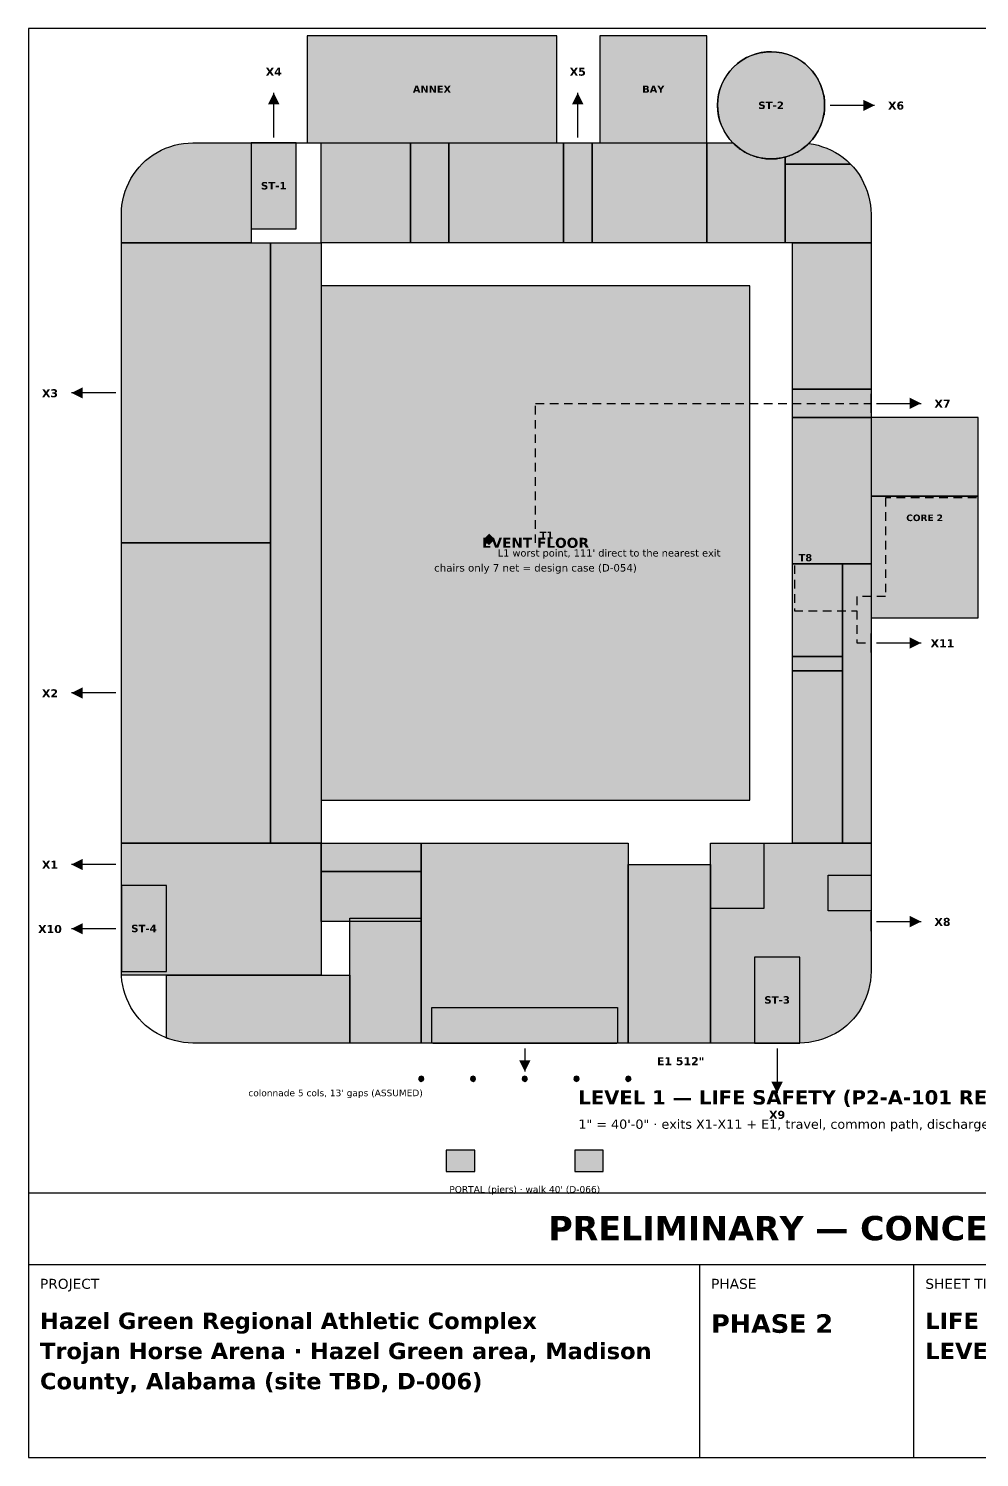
# Model space of a CAD drawing. Header units: inches. Extents: x 0.5 to 16.5, y 0.5 to 10.5.
# Drawn here: x 0.5 to 7.16, y 0.5 to 10.5 of the extents above; entities that cross this region are included whole.
import ezdxf
from ezdxf.enums import TextEntityAlignment as Align

# ---------------------------------------------------------------- set-up
doc = ezdxf.new("R2010")
doc.units = ezdxf.units.IN
doc.header["$MEASUREMENT"] = 0
for name, color, linetype in [('A-ANNEX', 7, 'Continuous'), ('A-ANNO-TEXT', 7, 'Continuous'), ('A-COLS', 7, 'Continuous'), ('A-EXIT', 7, 'Continuous'), ('A-EXIT-DISCH', 7, 'Continuous'), ('A-EXIT-TRAVEL', 7, 'Continuous'), ('A-PORTAL', 7, 'Continuous'), ('A-ROOM', 7, 'Continuous'), ('A-STAIR', 7, 'Continuous'), ('A-WALL-EXT', 7, 'Continuous'), ('G-ANNO-TTLB', 7, 'Continuous')]:
    doc.layers.add(name, color=color, linetype=linetype)
doc.styles.add('KS-BOLD', font='DejaVuSans-Bold.ttf')
doc.styles.add('KS-REG', font='DejaVuSans.ttf')

msp = doc.modelspace()

# ---------------------------------------------------------------- hatches: boundary and pattern name
at = {"layer": 'A-ANNEX', "true_color": 0xc9ccd0}
for points in [[(4.2, 9.7), (4.2, 10.45), (2.45, 10.45), (2.45, 9.7), (4.2, 9.7)], [(5.25, 9.7), (5.25, 10.45), (4.5, 10.45), (4.5, 9.7), (5.25, 9.7)], [(7.15, 6.377), (7.15, 7.777), (6.4, 7.777), (6.4, 6.377), (7.15, 6.377)]]:
    msp.add_hatch(color=7, dxfattribs=at).paths.add_polyline_path(points)
at = {"layer": 'A-ANNO-TEXT', "true_color": 0xcc0000}
msp.add_hatch(color=7, dxfattribs=at).paths.add_polyline_path([(3.685, 6.925), (3.725, 6.965), (3.765, 6.925), (3.725, 6.885)])
at = {"layer": 'A-COLS', "true_color": 0x777777}
for points in [[(3.269, 3.15), (3.263, 3.163), (3.25, 3.169), (3.237, 3.163), (3.231, 3.15), (3.237, 3.137), (3.25, 3.131), (3.263, 3.137)], [(3.631, 3.15), (3.626, 3.163), (3.613, 3.169), (3.599, 3.163), (3.594, 3.15), (3.599, 3.137), (3.613, 3.131), (3.626, 3.137)], [(3.994, 3.15), (3.988, 3.163), (3.975, 3.169), (3.962, 3.163), (3.956, 3.15), (3.962, 3.137), (3.975, 3.131), (3.988, 3.137)], [(4.356, 3.15), (4.351, 3.163), (4.338, 3.169), (4.324, 3.163), (4.319, 3.15), (4.324, 3.137), (4.338, 3.131), (4.351, 3.137)], [(4.719, 3.15), (4.713, 3.163), (4.7, 3.169), (4.687, 3.163), (4.681, 3.15), (4.687, 3.137), (4.7, 3.131), (4.713, 3.137)]]:
    msp.add_hatch(color=7, dxfattribs=at).paths.add_polyline_path(points)
at = {"layer": 'A-EXIT-DISCH', "true_color": 0x1e7b34}
for points in [[(2.217, 10.05), (2.177, 9.97), (2.257, 9.97)], [(4.346, 10.05), (4.306, 9.97), (4.386, 9.97)], [(6.425, 9.963), (6.345, 10.002), (6.345, 9.923)], [(0.8, 7.95), (0.88, 7.91), (0.88, 7.99)], [(6.75, 7.877), (6.67, 7.917), (6.67, 7.837)], [(6.75, 6.2), (6.67, 6.24), (6.67, 6.16)], [(0.8, 5.85), (0.88, 5.81), (0.88, 5.89)], [(0.8, 4.65), (0.88, 4.61), (0.88, 4.69)], [(0.8, 4.2), (0.88, 4.16), (0.88, 4.24)], [(6.75, 4.25), (6.67, 4.29), (6.67, 4.21)], [(3.975, 3.2), (4.015, 3.28), (3.935, 3.28)], [(5.742, 3.05), (5.782, 3.13), (5.702, 3.13)]]:
    msp.add_hatch(color=7, dxfattribs=at).paths.add_polyline_path(points)
at = {"layer": 'A-PORTAL', "true_color": 0xcc0000}
for points in [[(3.625, 2.5), (3.625, 2.65), (3.425, 2.65), (3.425, 2.5), (3.625, 2.5)], [(4.525, 2.5), (4.525, 2.65), (4.325, 2.65), (4.325, 2.5), (4.525, 2.5)]]:
    msp.add_hatch(color=7, dxfattribs=at).paths.add_polyline_path(points)
at = {"layer": 'A-ROOM', "true_color": 0xe4e1d8}
for points in [[(1.15, 9), (1.15, 9.2), (1.151, 9.233), (1.154, 9.265), (1.16, 9.298), (1.167, 9.329), (1.177, 9.361), (1.188, 9.391), (1.202, 9.421), (1.217, 9.45), (1.234, 9.478), (1.253, 9.504), (1.274, 9.53), (1.296, 9.554), (1.32, 9.576), (1.346, 9.597), (1.372, 9.616), (1.4, 9.633), (1.429, 9.648), (1.459, 9.662), (1.489, 9.673), (1.521, 9.683), (1.552, 9.69), (1.585, 9.696), (1.617, 9.699), (1.65, 9.7), (2.058, 9.7), (2.058, 9.098), (2.058, 9), (1.15, 9)], [(2.55, 9), (2.55, 9.7), (3.175, 9.7), (3.175, 9), (2.55, 9)], [(3.175, 9), (3.175, 9.7), (3.443, 9.7), (3.443, 9), (3.175, 9)], [(3.443, 9), (3.443, 9.7), (4.246, 9.7), (4.246, 9), (3.443, 9)], [(4.446, 9), (4.446, 9.7), (5.25, 9.7), (5.25, 9), (4.446, 9)], [(5.798, 9), (5.25, 9), (5.25, 9.7), (5.432, 9.7), (5.435, 9.697), (5.441, 9.691), (5.448, 9.685), (5.455, 9.679), (5.462, 9.673), (5.469, 9.667), (5.477, 9.661), (5.484, 9.656), (5.492, 9.651), (5.499, 9.646), (5.507, 9.641), (5.515, 9.636), (5.523, 9.632), (5.531, 9.628), (5.54, 9.624), (5.548, 9.62), (5.556, 9.616), (5.565, 9.613), (5.574, 9.609), (5.582, 9.606), (5.591, 9.604), (5.6, 9.601), (5.609, 9.599), (5.618, 9.597), (5.627, 9.595), (5.636, 9.593), (5.645, 9.592), (5.654, 9.59), (5.663, 9.589), (5.672, 9.589), (5.682, 9.588), (5.691, 9.588), (5.7, 9.588), (5.709, 9.588), (5.718, 9.588), (5.728, 9.589), (5.737, 9.589), (5.746, 9.59), (5.755, 9.592), (5.764, 9.593), (5.773, 9.595), (5.782, 9.597), (5.791, 9.599), (5.798, 9.601), (5.798, 9)], [(5.798, 9.601), (5.8, 9.601), (5.809, 9.604), (5.818, 9.606), (5.826, 9.609), (5.835, 9.613), (5.844, 9.616), (5.852, 9.62), (5.86, 9.624), (5.869, 9.628), (5.877, 9.632), (5.885, 9.636), (5.893, 9.641), (5.901, 9.646), (5.908, 9.651), (5.916, 9.656), (5.923, 9.661), (5.931, 9.667), (5.938, 9.673), (5.945, 9.679), (5.952, 9.685), (5.959, 9.691), (5.964, 9.696), (5.965, 9.696), (5.998, 9.69), (6.029, 9.683), (6.061, 9.673), (6.091, 9.662), (6.121, 9.648), (6.15, 9.633), (6.178, 9.616), (6.204, 9.597), (6.23, 9.576), (6.254, 9.554), (6.257, 9.55), (5.798, 9.55), (5.798, 9.601)], [(5.798, 9), (5.798, 9.55), (6.257, 9.55), (6.276, 9.53), (6.297, 9.504), (6.316, 9.478), (6.333, 9.45), (6.348, 9.421), (6.362, 9.391), (6.373, 9.361), (6.383, 9.329), (6.39, 9.298), (6.396, 9.265), (6.399, 9.233), (6.4, 9.2), (6.4, 9), (5.798, 9)], [(2.194, 6.9), (1.15, 6.9), (1.15, 9), (2.194, 9), (2.194, 6.9)], [(5.85, 7.977), (5.85, 9), (6.4, 9), (6.4, 7.977), (5.85, 7.977)], [(5.85, 6.755), (5.85, 7.777), (6.4, 7.777), (6.4, 6.755), (5.85, 6.755)], [(7.15, 7.227), (7.15, 7.777), (6.4, 7.777), (6.4, 7.227), (7.15, 7.227)], [(7.15, 6.377), (7.15, 7.227), (6.4, 7.227), (6.4, 6.377), (7.15, 6.377)], [(2.194, 4.8), (1.15, 4.8), (1.15, 6.9), (2.194, 6.9), (2.194, 4.8)], [(5.85, 6.755), (6.2, 6.755), (6.2, 6.105), (5.85, 6.105), (5.85, 6.755)], [(5.85, 6.105), (6.2, 6.105), (6.2, 6.005), (5.85, 6.005), (5.85, 6.105)], [(5.85, 6.005), (6.2, 6.005), (6.2, 4.8), (5.85, 4.8), (5.85, 6.005)], [(5.275, 4.8), (5.65, 4.8), (5.65, 4.342), (5.275, 4.342), (5.275, 4.8)], [(5.275, 4.65), (5.275, 3.4), (4.7, 3.4), (4.7, 4.65), (5.275, 4.65)], [(6.1, 4.325), (6.1, 4.575), (6.4, 4.575), (6.4, 4.325), (6.1, 4.325)], [(3.25, 4.275), (3.25, 3.4), (2.75, 3.4), (2.75, 4.275), (3.25, 4.275)], [(2.75, 3.875), (2.75, 3.4), (1.65, 3.4), (1.617, 3.401), (1.585, 3.404), (1.552, 3.41), (1.521, 3.417), (1.489, 3.427), (1.467, 3.435), (1.467, 3.875), (2.75, 3.875)], [(4.625, 3.65), (4.625, 3.4), (3.325, 3.4), (3.325, 3.65), (4.625, 3.65)]]:
    msp.add_hatch(color=7, dxfattribs=at).paths.add_polyline_path(points)
at = {"layer": 'A-ROOM', "true_color": 0xf3f1ec}
for points in [[(4.246, 9), (4.246, 9.7), (4.446, 9.7), (4.446, 9), (4.246, 9)], [(2.194, 9), (2.55, 9), (2.55, 4.8), (2.194, 4.8), (2.194, 9)], [(5.85, 7.777), (5.85, 7.977), (6.4, 7.977), (6.4, 7.777), (5.85, 7.777)], [(6.2, 4.8), (6.2, 6.755), (6.4, 6.755), (6.4, 4.8), (6.2, 4.8)], [(2.55, 3.875), (1.151, 3.875), (1.15, 3.9), (1.467, 3.9), (1.467, 4.502), (1.15, 4.502), (1.15, 4.8), (2.55, 4.8), (2.55, 3.875)], [(2.55, 4.8), (3.25, 4.8), (3.25, 4.6), (2.55, 4.6), (2.55, 4.8)], [(4.7, 4.8), (4.7, 3.4), (3.25, 3.4), (3.25, 4.8), (4.7, 4.8)], [(6.399, 3.867), (6.396, 3.835), (6.39, 3.802), (6.383, 3.771), (6.373, 3.739), (6.362, 3.709), (6.348, 3.679), (6.333, 3.65), (6.316, 3.622), (6.297, 3.596), (6.276, 3.57), (6.254, 3.546), (6.23, 3.524), (6.204, 3.503), (6.178, 3.484), (6.15, 3.467), (6.121, 3.452), (6.091, 3.438), (6.061, 3.427), (6.029, 3.417), (5.998, 3.41), (5.965, 3.404), (5.933, 3.401), (5.9, 3.4), (5.9, 4.002), (5.583, 4.002), (5.583, 3.4), (5.275, 3.4), (5.275, 4.8), (6.4, 4.8), (6.4, 3.9), (6.399, 3.867)], [(2.55, 4.6), (3.25, 4.6), (3.25, 4.25), (2.55, 4.25), (2.55, 4.6)]]:
    msp.add_hatch(color=7, dxfattribs=at).paths.add_polyline_path(points)
at = {"layer": 'A-ROOM', "true_color": 0xf1e6cc}
msp.add_hatch(color=7, dxfattribs=at).paths.add_polyline_path([(5.55, 5.1), (5.55, 8.7), (2.55, 8.7), (2.55, 5.1), (5.55, 5.1)])
at = {"layer": 'A-STAIR', "true_color": 0xb9b3a0}
h = msp.add_hatch(color=7, dxfattribs=at)
edge = h.paths.add_edge_path()
edge.add_arc((5.7, 9.963), 0.375, 0, 360)
for points in [[(2.375, 9.098), (2.375, 9.7), (2.058, 9.7), (2.058, 9.098), (2.375, 9.098)], [(1.467, 3.9), (1.467, 4.502), (1.15, 4.502), (1.15, 3.9), (1.467, 3.9)], [(5.9, 3.4), (5.9, 4.002), (5.583, 4.002), (5.583, 3.4), (5.9, 3.4)]]:
    msp.add_hatch(color=7, dxfattribs=at).paths.add_polyline_path(points)

# ---------------------------------------------------------------- linework, layer by layer
at = {"layer": 'A-ANNEX'}
for points in [[(4.2, 9.7), (4.2, 10.45), (2.45, 10.45), (2.45, 9.7), (4.2, 9.7)], [(5.25, 9.7), (5.25, 10.45), (4.5, 10.45), (4.5, 9.7), (5.25, 9.7)], [(7.15, 6.377), (7.15, 7.777), (6.4, 7.777), (6.4, 6.377), (7.15, 6.377)]]:
    msp.add_lwpolyline(points, close=True, dxfattribs=at)
at = {"layer": 'A-COLS'}
for points in [[(3.269, 3.15), (3.263, 3.163), (3.25, 3.169), (3.237, 3.163), (3.231, 3.15), (3.237, 3.137), (3.25, 3.131), (3.263, 3.137)], [(3.631, 3.15), (3.626, 3.163), (3.613, 3.169), (3.599, 3.163), (3.594, 3.15), (3.599, 3.137), (3.613, 3.131), (3.626, 3.137)], [(3.994, 3.15), (3.988, 3.163), (3.975, 3.169), (3.962, 3.163), (3.956, 3.15), (3.962, 3.137), (3.975, 3.131), (3.988, 3.137)], [(4.356, 3.15), (4.351, 3.163), (4.338, 3.169), (4.324, 3.163), (4.319, 3.15), (4.324, 3.137), (4.338, 3.131), (4.351, 3.137)], [(4.719, 3.15), (4.713, 3.163), (4.7, 3.169), (4.687, 3.163), (4.681, 3.15), (4.687, 3.137), (4.7, 3.131), (4.713, 3.137)]]:
    msp.add_lwpolyline(points, close=True, dxfattribs=at)
at = {"layer": 'A-EXIT'}
for p, q in [((6.075, 9.896), (6.075, 10.029)), ((2.15, 9.7), (2.283, 9.7)), ((4.28, 9.7), (4.413, 9.7)), ((1.15, 7.883), (1.15, 8.017)), ((6.4, 7.811), (6.4, 7.944)), ((6.4, 6.133), (6.4, 6.267)), ((1.15, 5.783), (1.15, 5.917)), ((1.15, 4.583), (1.15, 4.717)), ((6.4, 4.183), (6.4, 4.317)), ((1.15, 4.133), (1.15, 4.267)), ((3.331, 3.4), (4.619, 3.4)), ((5.675, 3.4), (5.808, 3.4))]:
    msp.add_line(p, q, dxfattribs=at)
at = {"layer": 'A-EXIT-DISCH'}
for p, q in [((2.217, 9.738), (2.217, 10.05)), ((4.346, 9.738), (4.346, 10.05)), ((6.113, 9.963), (6.425, 9.963)), ((1.112, 7.95), (0.8, 7.95)), ((6.438, 7.877), (6.75, 7.877)), ((6.438, 6.2), (6.75, 6.2)), ((1.112, 5.85), (0.8, 5.85)), ((1.112, 4.65), (0.8, 4.65)), ((1.112, 4.2), (0.8, 4.2)), ((6.438, 4.25), (6.75, 4.25)), ((3.975, 3.363), (3.975, 3.2)), ((5.742, 3.363), (5.742, 3.05))]:
    msp.add_line(p, q, dxfattribs=at)
at = {"layer": 'A-EXIT-TRAVEL'}
for p, q in [((4.05, 7.877), (4.11, 7.877)), ((4.05, 7.8), (4.05, 7.86)), ((4.15, 7.877), (4.21, 7.877)), ((4.25, 7.877), (4.31, 7.877)), ((4.35, 7.877), (4.41, 7.877)), ((4.45, 7.877), (4.51, 7.877)), ((4.55, 7.877), (4.61, 7.877)), ((4.65, 7.877), (4.71, 7.877)), ((4.75, 7.877), (4.81, 7.877)), ((4.85, 7.877), (4.91, 7.877)), ((4.95, 7.877), (5.01, 7.877)), ((5.05, 7.877), (5.11, 7.877)), ((5.15, 7.877), (5.21, 7.877)), ((5.25, 7.877), (5.31, 7.877)), ((5.35, 7.877), (5.41, 7.877)), ((5.45, 7.877), (5.51, 7.877)), ((5.55, 7.877), (5.61, 7.877)), ((5.65, 7.877), (5.71, 7.877)), ((5.75, 7.877), (5.81, 7.877)), ((5.85, 7.877), (5.91, 7.877)), ((5.95, 7.877), (6.01, 7.877)), ((6.05, 7.877), (6.11, 7.877)), ((6.15, 7.877), (6.21, 7.877)), ((6.25, 7.877), (6.31, 7.877)), ((6.35, 7.877), (6.4, 7.877)), ((4.05, 7.7), (4.05, 7.76)), ((4.05, 7.6), (4.05, 7.66)), ((4.05, 7.5), (4.05, 7.56)), ((4.05, 7.4), (4.05, 7.46)), ((4.05, 7.3), (4.05, 7.36)), ((4.05, 7.2), (4.05, 7.26)), ((6.538, 7.215), (6.5, 7.215)), ((6.5, 7.215), (6.5, 7.155)), ((6.638, 7.215), (6.578, 7.215)), ((6.738, 7.215), (6.678, 7.215)), ((6.838, 7.215), (6.778, 7.215)), ((6.938, 7.215), (6.878, 7.215)), ((7.038, 7.215), (6.978, 7.215)), ((7.138, 7.215), (7.078, 7.215)), ((4.05, 7.1), (4.05, 7.16)), ((6.5, 7.115), (6.5, 7.055)), ((4.05, 7), (4.05, 7.06)), ((6.5, 7.015), (6.5, 6.955)), ((4.05, 6.9), (4.05, 6.96)), ((6.5, 6.915), (6.5, 6.855)), ((6.5, 6.815), (6.5, 6.755)), ((5.863, 6.742), (5.863, 6.683)), ((6.5, 6.715), (6.5, 6.655)), ((5.863, 6.643), (5.863, 6.582)), ((6.5, 6.615), (6.5, 6.555)), ((5.863, 6.542), (5.863, 6.482)), ((6.3, 6.525), (6.3, 6.465)), ((6.4, 6.525), (6.34, 6.525)), ((6.5, 6.525), (6.44, 6.525)), ((5.863, 6.442), (5.863, 6.425)), ((5.863, 6.425), (5.923, 6.425)), ((5.963, 6.425), (6.023, 6.425)), ((6.063, 6.425), (6.123, 6.425)), ((6.163, 6.425), (6.223, 6.425)), ((6.263, 6.425), (6.3, 6.425)), ((6.3, 6.425), (6.3, 6.365)), ((6.3, 6.425), (6.3, 6.365)), ((6.3, 6.325), (6.3, 6.265)), ((6.3, 6.325), (6.3, 6.265)), ((6.3, 6.225), (6.3, 6.2)), ((6.3, 6.225), (6.3, 6.2)), ((6.3, 6.2), (6.36, 6.2)), ((6.3, 6.2), (6.36, 6.2))]:
    msp.add_line(p, q, dxfattribs=at)
at = {"layer": 'A-PORTAL'}
for points in [[(3.625, 2.5), (3.625, 2.65), (3.425, 2.65), (3.425, 2.5), (3.625, 2.5)], [(4.525, 2.5), (4.525, 2.65), (4.325, 2.65), (4.325, 2.5), (4.525, 2.5)]]:
    msp.add_lwpolyline(points, close=True, dxfattribs=at)
at = {"layer": 'A-ROOM'}
for points in [[(1.15, 9), (1.15, 9.2), (1.151, 9.233), (1.154, 9.265), (1.16, 9.298), (1.167, 9.329), (1.177, 9.361), (1.188, 9.391), (1.202, 9.421), (1.217, 9.45), (1.234, 9.478), (1.253, 9.504), (1.274, 9.53), (1.296, 9.554), (1.32, 9.576), (1.346, 9.597), (1.372, 9.616), (1.4, 9.633), (1.429, 9.648), (1.459, 9.662), (1.489, 9.673), (1.521, 9.683), (1.552, 9.69), (1.585, 9.696), (1.617, 9.699), (1.65, 9.7), (2.058, 9.7), (2.058, 9.098), (2.058, 9), (1.15, 9)], [(2.55, 9), (2.55, 9.7), (3.175, 9.7), (3.175, 9), (2.55, 9)], [(3.175, 9), (3.175, 9.7), (3.443, 9.7), (3.443, 9), (3.175, 9)], [(3.443, 9), (3.443, 9.7), (4.246, 9.7), (4.246, 9), (3.443, 9)], [(4.246, 9), (4.246, 9.7), (4.446, 9.7), (4.446, 9), (4.246, 9)], [(4.446, 9), (4.446, 9.7), (5.25, 9.7), (5.25, 9), (4.446, 9)], [(5.798, 9), (5.25, 9), (5.25, 9.7), (5.432, 9.7), (5.435, 9.697), (5.441, 9.691), (5.448, 9.685), (5.455, 9.679), (5.462, 9.673), (5.469, 9.667), (5.477, 9.661), (5.484, 9.656), (5.492, 9.651), (5.499, 9.646), (5.507, 9.641), (5.515, 9.636), (5.523, 9.632), (5.531, 9.628), (5.54, 9.624), (5.548, 9.62), (5.556, 9.616), (5.565, 9.613), (5.574, 9.609), (5.582, 9.606), (5.591, 9.604), (5.6, 9.601), (5.609, 9.599), (5.618, 9.597), (5.627, 9.595), (5.636, 9.593), (5.645, 9.592), (5.654, 9.59), (5.663, 9.589), (5.672, 9.589), (5.682, 9.588), (5.691, 9.588), (5.7, 9.588), (5.709, 9.588), (5.718, 9.588), (5.728, 9.589), (5.737, 9.589), (5.746, 9.59), (5.755, 9.592), (5.764, 9.593), (5.773, 9.595), (5.782, 9.597), (5.791, 9.599), (5.798, 9.601), (5.798, 9)], [(5.798, 9.601), (5.8, 9.601), (5.809, 9.604), (5.818, 9.606), (5.826, 9.609), (5.835, 9.613), (5.844, 9.616), (5.852, 9.62), (5.86, 9.624), (5.869, 9.628), (5.877, 9.632), (5.885, 9.636), (5.893, 9.641), (5.901, 9.646), (5.908, 9.651), (5.916, 9.656), (5.923, 9.661), (5.931, 9.667), (5.938, 9.673), (5.945, 9.679), (5.952, 9.685), (5.959, 9.691), (5.964, 9.696), (5.965, 9.696), (5.998, 9.69), (6.029, 9.683), (6.061, 9.673), (6.091, 9.662), (6.121, 9.648), (6.15, 9.633), (6.178, 9.616), (6.204, 9.597), (6.23, 9.576), (6.254, 9.554), (6.257, 9.55), (5.798, 9.55), (5.798, 9.601)], [(5.798, 9), (5.798, 9.55), (6.257, 9.55), (6.276, 9.53), (6.297, 9.504), (6.316, 9.478), (6.333, 9.45), (6.348, 9.421), (6.362, 9.391), (6.373, 9.361), (6.383, 9.329), (6.39, 9.298), (6.396, 9.265), (6.399, 9.233), (6.4, 9.2), (6.4, 9), (5.798, 9)], [(2.194, 6.9), (1.15, 6.9), (1.15, 9), (2.194, 9), (2.194, 6.9)], [(2.194, 9), (2.55, 9), (2.55, 4.8), (2.194, 4.8), (2.194, 9)], [(5.85, 7.977), (5.85, 9), (6.4, 9), (6.4, 7.977), (5.85, 7.977)], [(5.55, 5.1), (5.55, 8.7), (2.55, 8.7), (2.55, 5.1), (5.55, 5.1)], [(5.85, 7.777), (5.85, 7.977), (6.4, 7.977), (6.4, 7.777), (5.85, 7.777)], [(5.85, 6.755), (5.85, 7.777), (6.4, 7.777), (6.4, 6.755), (5.85, 6.755)], [(7.15, 7.227), (7.15, 7.777), (6.4, 7.777), (6.4, 7.227), (7.15, 7.227)], [(7.15, 6.377), (7.15, 7.227), (6.4, 7.227), (6.4, 6.377), (7.15, 6.377)], [(2.194, 4.8), (1.15, 4.8), (1.15, 6.9), (2.194, 6.9), (2.194, 4.8)], [(5.85, 6.755), (6.2, 6.755), (6.2, 6.105), (5.85, 6.105), (5.85, 6.755)], [(6.2, 4.8), (6.2, 6.755), (6.4, 6.755), (6.4, 4.8), (6.2, 4.8)], [(5.85, 6.105), (6.2, 6.105), (6.2, 6.005), (5.85, 6.005), (5.85, 6.105)], [(5.85, 6.005), (6.2, 6.005), (6.2, 4.8), (5.85, 4.8), (5.85, 6.005)], [(2.55, 3.875), (1.151, 3.875), (1.15, 3.9), (1.467, 3.9), (1.467, 4.502), (1.15, 4.502), (1.15, 4.8), (2.55, 4.8), (2.55, 3.875)], [(2.55, 4.8), (3.25, 4.8), (3.25, 4.6), (2.55, 4.6), (2.55, 4.8)], [(4.7, 4.8), (4.7, 3.4), (3.25, 3.4), (3.25, 4.8), (4.7, 4.8)], [(6.399, 3.867), (6.396, 3.835), (6.39, 3.802), (6.383, 3.771), (6.373, 3.739), (6.362, 3.709), (6.348, 3.679), (6.333, 3.65), (6.316, 3.622), (6.297, 3.596), (6.276, 3.57), (6.254, 3.546), (6.23, 3.524), (6.204, 3.503), (6.178, 3.484), (6.15, 3.467), (6.121, 3.452), (6.091, 3.438), (6.061, 3.427), (6.029, 3.417), (5.998, 3.41), (5.965, 3.404), (5.933, 3.401), (5.9, 3.4), (5.9, 4.002), (5.583, 4.002), (5.583, 3.4), (5.275, 3.4), (5.275, 4.8), (6.4, 4.8), (6.4, 3.9), (6.399, 3.867)], [(5.275, 4.8), (5.65, 4.8), (5.65, 4.342), (5.275, 4.342), (5.275, 4.8)], [(2.55, 4.6), (3.25, 4.6), (3.25, 4.25), (2.55, 4.25), (2.55, 4.6)], [(5.275, 4.65), (5.275, 3.4), (4.7, 3.4), (4.7, 4.65), (5.275, 4.65)], [(6.1, 4.325), (6.1, 4.575), (6.4, 4.575), (6.4, 4.325), (6.1, 4.325)], [(3.25, 4.275), (3.25, 3.4), (2.75, 3.4), (2.75, 4.275), (3.25, 4.275)], [(2.75, 3.875), (2.75, 3.4), (1.65, 3.4), (1.617, 3.401), (1.585, 3.404), (1.552, 3.41), (1.521, 3.417), (1.489, 3.427), (1.467, 3.435), (1.467, 3.875), (2.75, 3.875)], [(4.625, 3.65), (4.625, 3.4), (3.325, 3.4), (3.325, 3.65), (4.625, 3.65)]]:
    msp.add_lwpolyline(points, close=True, dxfattribs=at)
at = {"layer": 'A-STAIR'}
for points in [[(2.375, 9.098), (2.375, 9.7), (2.058, 9.7), (2.058, 9.098), (2.375, 9.098)], [(1.467, 3.9), (1.467, 4.502), (1.15, 4.502), (1.15, 3.9), (1.467, 3.9)], [(5.9, 3.4), (5.9, 4.002), (5.583, 4.002), (5.583, 3.4), (5.9, 3.4)]]:
    msp.add_lwpolyline(points, close=True, dxfattribs=at)
msp.add_circle((5.7, 9.963), 0.375, dxfattribs=at)
at = {"layer": 'A-WALL-EXT'}
for p, q in [((1.617, 9.699), (1.65, 9.7)), ((1.65, 9.7), (5.432, 9.7)), ((1.346, 9.597), (1.372, 9.616)), ((1.372, 9.616), (1.4, 9.633)), ((1.4, 9.633), (1.429, 9.648)), ((1.429, 9.648), (1.459, 9.662)), ((1.459, 9.662), (1.489, 9.673)), ((1.489, 9.673), (1.521, 9.683)), ((1.521, 9.683), (1.552, 9.69)), ((1.552, 9.69), (1.585, 9.696)), ((1.585, 9.696), (1.617, 9.699)), ((5.965, 9.696), (5.998, 9.69)), ((5.998, 9.69), (6.029, 9.683)), ((6.029, 9.683), (6.061, 9.673)), ((6.061, 9.673), (6.091, 9.662)), ((6.091, 9.662), (6.121, 9.648)), ((6.121, 9.648), (6.15, 9.633)), ((6.15, 9.633), (6.178, 9.616)), ((6.178, 9.616), (6.204, 9.597)), ((1.234, 9.478), (1.253, 9.504)), ((1.253, 9.504), (1.274, 9.53)), ((1.274, 9.53), (1.296, 9.554)), ((1.296, 9.554), (1.32, 9.576)), ((1.32, 9.576), (1.346, 9.597)), ((6.204, 9.597), (6.23, 9.576)), ((6.23, 9.576), (6.254, 9.554)), ((6.254, 9.554), (6.276, 9.53)), ((6.276, 9.53), (6.297, 9.504)), ((6.297, 9.504), (6.316, 9.478)), ((1.188, 9.391), (1.202, 9.421)), ((1.202, 9.421), (1.217, 9.45)), ((1.217, 9.45), (1.234, 9.478)), ((6.316, 9.478), (6.333, 9.45)), ((6.333, 9.45), (6.348, 9.421)), ((6.348, 9.421), (6.362, 9.391)), ((1.16, 9.298), (1.167, 9.329)), ((1.167, 9.329), (1.177, 9.361)), ((1.177, 9.361), (1.188, 9.391)), ((6.362, 9.391), (6.373, 9.361)), ((6.373, 9.361), (6.383, 9.329)), ((6.383, 9.329), (6.39, 9.298)), ((1.15, 9.2), (1.151, 9.233)), ((1.15, 3.9), (1.15, 9.2)), ((1.151, 9.233), (1.154, 9.265)), ((1.154, 9.265), (1.16, 9.298)), ((6.39, 9.298), (6.396, 9.265)), ((6.396, 9.265), (6.399, 9.233)), ((6.399, 9.233), (6.4, 9.2)), ((6.4, 9.2), (6.4, 3.9)), ((1.151, 3.867), (1.15, 3.9)), ((6.4, 3.9), (6.399, 3.867)), ((1.154, 3.835), (1.151, 3.867)), ((1.16, 3.802), (1.154, 3.835)), ((1.167, 3.771), (1.16, 3.802)), ((6.39, 3.802), (6.383, 3.771)), ((6.396, 3.835), (6.39, 3.802)), ((6.399, 3.867), (6.396, 3.835)), ((1.177, 3.739), (1.167, 3.771)), ((1.188, 3.709), (1.177, 3.739)), ((1.202, 3.679), (1.188, 3.709)), ((6.362, 3.709), (6.348, 3.679)), ((6.373, 3.739), (6.362, 3.709)), ((6.383, 3.771), (6.373, 3.739)), ((1.217, 3.65), (1.202, 3.679)), ((1.234, 3.622), (1.217, 3.65)), ((1.253, 3.596), (1.234, 3.622)), ((6.316, 3.622), (6.297, 3.596)), ((6.333, 3.65), (6.316, 3.622)), ((6.348, 3.679), (6.333, 3.65)), ((1.274, 3.57), (1.253, 3.596)), ((1.296, 3.546), (1.274, 3.57)), ((1.32, 3.524), (1.296, 3.546)), ((1.346, 3.503), (1.32, 3.524)), ((1.372, 3.484), (1.346, 3.503)), ((6.204, 3.503), (6.178, 3.484)), ((6.23, 3.524), (6.204, 3.503)), ((6.254, 3.546), (6.23, 3.524)), ((6.276, 3.57), (6.254, 3.546)), ((6.297, 3.596), (6.276, 3.57)), ((1.4, 3.467), (1.372, 3.484)), ((1.429, 3.452), (1.4, 3.467)), ((1.459, 3.438), (1.429, 3.452)), ((1.489, 3.427), (1.459, 3.438)), ((1.521, 3.417), (1.489, 3.427)), ((1.552, 3.41), (1.521, 3.417)), ((1.585, 3.404), (1.552, 3.41)), ((1.617, 3.401), (1.585, 3.404)), ((1.65, 3.4), (1.617, 3.401)), ((5.9, 3.4), (1.65, 3.4)), ((5.933, 3.401), (5.9, 3.4)), ((5.965, 3.404), (5.933, 3.401)), ((5.998, 3.41), (5.965, 3.404)), ((6.029, 3.417), (5.998, 3.41)), ((6.061, 3.427), (6.029, 3.417)), ((6.091, 3.438), (6.061, 3.427)), ((6.121, 3.452), (6.091, 3.438)), ((6.15, 3.467), (6.121, 3.452)), ((6.178, 3.484), (6.15, 3.467))]:
    msp.add_line(p, q, dxfattribs=at)
msp.add_arc((5.7, 9.963), 0.375, 314.6815, 224.4311, dxfattribs=at)
at = {"layer": 'G-ANNO-TTLB'}
for p, q in [((0.5, 1.85), (16.5, 1.85)), ((5.2, 0.5), (5.2, 1.85)), ((6.7, 0.5), (6.7, 1.85))]:
    msp.add_line(p, q, dxfattribs=at)
for points in [[(0.5, 0.5), (16.5, 0.5), (16.5, 10.5), (0.5, 10.5)], [(0.5, 1.85), (16.5, 1.85), (16.5, 2.35), (0.5, 2.35)]]:
    msp.add_lwpolyline(points, close=True, dxfattribs=at)

# ---------------------------------------------------------------- texts
at = {"layer": 'A-ANNO-TEXT'}
for s, height, style, p in [('ANNEX', 0.05, 'KS-BOLD', (3.325, 10.051)), ('BAY', 0.05, 'KS-BOLD', (4.875, 10.051)), ('ST-2', 0.052, 'KS-BOLD', (5.7, 9.937)), ('ST-1', 0.052, 'KS-BOLD', (2.217, 9.374)), ('CORE 2', 0.046, 'KS-BOLD', (6.775, 7.053)), ('EVENT FLOOR', 0.07, 'KS-BOLD', (4.05, 6.866)), ('chairs only 7 net = design case (D-054)', 0.052, 'KS-REG', (4.05, 6.7)), ('ST-4', 0.052, 'KS-BOLD', (1.308, 4.176)), ('ST-3', 0.052, 'KS-BOLD', (5.742, 3.676)), ("colonnade 5 cols, 13' gaps (ASSUMED)", 0.046, 'KS-REG', (2.65, 3.028)), ("PORTAL (piers) · walk 40' (D-066)", 0.046, 'KS-REG', (3.975, 2.353))]:
    msp.add_text(s, height=height, dxfattribs=dict(at, style=style)).set_placement(p, align=Align.CENTER)
for s, height, style, p in [('T1', 0.05, 'KS-BOLD', (4.08, 6.93)), ("L1 worst point, 111' direct to the nearest exit", 0.05, 'KS-REG', (3.785, 6.805)), ('T8', 0.05, 'KS-BOLD', (5.893, 6.772)), ('LEVEL 1 — LIFE SAFETY (P2-A-101 REV N)', 0.1, 'KS-BOLD', (4.35, 2.97)), ('1" = 40\'-0" · exits X1-X11 + E1, travel, common path, discharge · no bus loop (D-087)', 0.065, 'KS-REG', (4.35, 2.8))]:
    msp.add_text(s, height=height, dxfattribs=dict(at, style=style)).set_placement(p)
at = {"layer": 'A-EXIT', "style": 'KS-BOLD'}
for s, p in [('X4', (2.217, 10.17)), ('X5', (4.346, 10.17)), ('X6', (6.575, 9.933)), ('X3', (0.65, 7.92)), ('X7', (6.9, 7.847)), ('X11', (6.9, 6.17)), ('X2', (0.65, 5.82)), ('X1', (0.65, 4.62)), ('X10', (0.65, 4.17)), ('X8', (6.9, 4.22)), ('X9', (5.742, 2.87))]:
    msp.add_text(s, height=0.056, dxfattribs=at).set_placement(p, align=Align.CENTER)
msp.add_text('E1 512"', height=0.056, dxfattribs=at).set_placement((4.9, 3.245))
at = {"layer": 'G-ANNO-TTLB', "style": 'KS-BOLD'}
msp.add_text('PRELIMINARY — CONCEPTUAL DESIGN — NOT FOR CONSTRUCTION', height=0.17, dxfattribs=at).set_placement((8.5, 2.02), align=Align.CENTER)
at = {"layer": 'G-ANNO-TTLB'}
for s, height, style, p in [('PROJECT', 0.07, 'KS-REG', (0.58, 1.68)), ('PHASE', 0.07, 'KS-REG', (5.28, 1.68)), ('SHEET TITLE', 0.07, 'KS-REG', (6.78, 1.68)), ('Hazel Green Regional Athletic Complex', 0.115, 'KS-BOLD', (0.58, 1.399)), ('PHASE 2', 0.13, 'KS-BOLD', (5.28, 1.372)), ('LIFE SAFETY PLAN', 0.115, 'KS-BOLD', (6.78, 1.399)), ('Trojan Horse Arena · Hazel Green area, Madison', 0.115, 'KS-BOLD', (0.58, 1.188)), ('LEVELS 1 + 2 · SCHEMATIC', 0.115, 'KS-BOLD', (6.78, 1.188)), ('County, Alabama (site TBD, D-006)', 0.115, 'KS-BOLD', (0.58, 0.977))]:
    msp.add_text(s, height=height, dxfattribs=dict(at, style=style)).set_placement(p)

doc.saveas('drawing.dxf')
